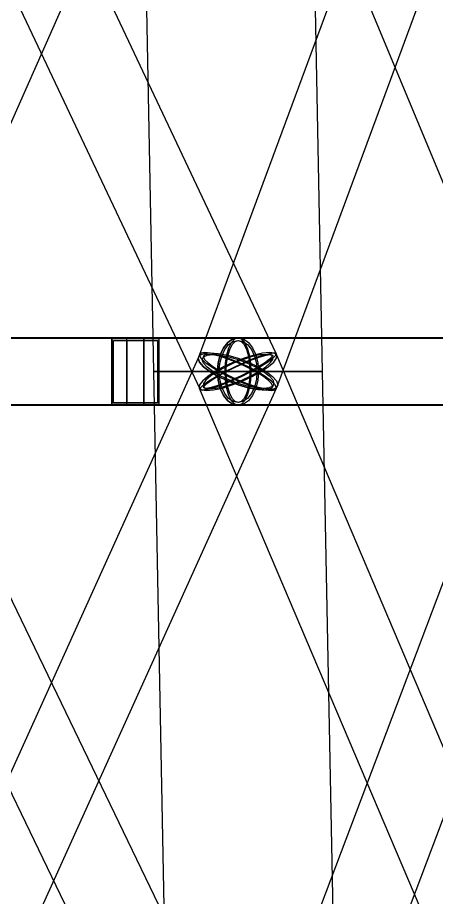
# Model space of a CAD drawing. Header units: millimetres. Extents: x -123812 to 252100, y -3000 to 639000.
# Drawn here: x 3463 to 5987, y 476827 to 482135 of the extents above; entities that cross this region are included whole.
import ezdxf

# ---------------------------------------------------------------- set-up
doc = ezdxf.new("R2010")
doc.units = ezdxf.units.MM
doc.layers.add('D-STR-STRC', color=7, linetype='Continuous', lineweight=25)

msp = doc.modelspace()

# ---------------------------------------------------------------- linework, layer by layer
at = {"layer": 'D-STR-STRC'}
for points in [[(2200.7, 484890.8), (4562.4, 479890.8), (4575.4, 479887), (4603.1, 479890.8), (4643.7, 479902.1), (4694.4, 479920.1), (4751.7, 479943.5), (4811.7, 479970.8), (4870.4, 480000), (4923.7, 480029.2), (4968, 480056.5), (5000.2, 480079.9), (5018.3, 480097.9), (5020.9, 480109.2), (2659.3, 485109.2)], [(4461.3, 485097.9), (2247.2, 480097.9), (2255.6, 480079.9), (2279.3, 480056.5), (2316.7, 480029.2), (2365.2, 480000), (2421.6, 479970.8), (2482, 479943.5), (2542.3, 479920.1), (2598.4, 479902.1), (2646.4, 479890.8), (2683.1, 479887), (2706, 479890.8), (2713.5, 479902.1), (4927.6, 484902.1)], [(4460.1, 484902.1), (6542.1, 479902.1), (6556.4, 479890.8), (6585.8, 479887), (6628.1, 479890.8), (6680.6, 479902.1), (6739.6, 479920.1), (6801.1, 479943.5), (6860.9, 479970.8), (6915, 480000), (6959.6, 480029.2), (6991.7, 480056.5), (7009.2, 480079.9), (7010.8, 480097.9), (4928.8, 485097.9)], [(6399.3, 485079.9), (4552, 480079.9), (4560, 480056.5), (4583.9, 480029.2), (4621.9, 480000), (4671.4, 479970.8), (4729.2, 479943.5), (4791.2, 479920.1), (4853.3, 479902.1), (4911.1, 479890.8), (4960.8, 479887), (4999, 479890.8), (5023.1, 479902.1), (5031.4, 479920.1), (6878.6, 484920.1)], [(2480.3, 479796.8), (4791.7, 479796.8), (4811.8, 479803.7), (4830.5, 479824), (4846.7, 479856.3), (4859, 479898.4), (4866.8, 479947.4), (4869.4, 480000), (4866.8, 480052.6), (4859, 480101.6), (4846.7, 480143.7), (4830.5, 480176), (4811.8, 480196.3), (4791.7, 480203.2), (2480.3, 480203.2)], [(2480.3, 479796.8), (4791.7, 479796.8), (4811.8, 479803.7), (4830.5, 479824), (4846.7, 479856.3), (4859, 479898.4), (4866.8, 479947.4), (4869.4, 480000), (4866.8, 480052.6), (4859, 480101.6), (4846.7, 480143.7), (4830.5, 480176), (4811.8, 480196.3), (4791.7, 480203.2), (2480.3, 480203.2)], [(6776.4, 480203.2), (4791.7, 480203.2), (4759.7, 480196.3), (4729.8, 480176), (4704.2, 480143.7), (4684.5, 480101.6), (4672.2, 480052.6), (4668, 480000), (4672.2, 479947.4), (4684.5, 479898.4), (4704.2, 479856.3), (4729.8, 479824), (4759.7, 479803.7), (4791.7, 479796.8), (6776.4, 479796.8)], [(6776.4, 480203.2), (4791.7, 480203.2), (4759.7, 480196.3), (4729.8, 480176), (4704.2, 480143.7), (4684.5, 480101.6), (4672.2, 480052.6), (4668, 480000), (4672.2, 479947.4), (4684.5, 479898.4), (4704.2, 479856.3), (4729.8, 479824), (4759.7, 479803.7), (4791.7, 479796.8), (6776.4, 479796.8)], [(2251.9, 479889.1), (4660.5, 474889.1), (4673.6, 474885.2), (4701.4, 474889.1), (4742, 474900.5), (4792.6, 474918.8), (4849.7, 474942.6), (4909.5, 474970.3), (4968, 475000), (5021, 475029.7), (5065, 475057.4), (5097, 475081.2), (5114.9, 475099.5), (5117.3, 475110.9), (2708.8, 480110.9)], [(2763.1, 474900.5), (5024.1, 479900.5), (5015.7, 479918.8), (4992.1, 479942.6), (4954.8, 479970.3), (4906.4, 480000), (4850.2, 480029.7), (4790, 480057.4), (4729.9, 480081.2), (4674, 480099.5), (4626.1, 480110.9), (4589.6, 480114.8), (4566.7, 480110.9), (4559.2, 480099.5), (2298.3, 475099.5)], [(7147.7, 475099.5), (5025.4, 480099.5), (5010.8, 480110.9), (4981.4, 480114.8), (4939, 480110.9), (4886.5, 480099.5), (4827.6, 480081.2), (4766.3, 480057.4), (4706.6, 480029.7), (4652.8, 480000), (4608.4, 479970.3), (4576.6, 479942.6), (4559.3, 479918.8), (4557.9, 479900.5), (6680.2, 474900.5)], [(5128.1, 474918.8), (7015.6, 479918.8), (7007.6, 479942.6), (6983.8, 479970.3), (6945.9, 480000), (6896.5, 480029.7), (6838.9, 480057.4), (6777, 480081.2), (6715.1, 480099.5), (6657.3, 480110.9), (6607.7, 480114.8), (6569.6, 480110.9), (6545.6, 480099.5), (6537.3, 480081.2), (4649.7, 475081.2)]]:
    msp.add_lwpolyline(points, dxfattribs=at)
for points in [[(4185.3, 485000), (4282.1, 480000), (5301.3, 480000), (5203.6, 485000)], [(4185.3, 485000), (4282.1, 480000), (5301.3, 480000), (5203.6, 485000)], [(-51.8, 479800), (4224.4, 479800), (4224.4, 480200), (-51.8, 480200)], [(-51.8, 479800), (4224.4, 479800), (4224.4, 480200), (-51.8, 480200)], [(4031.2, 479800), (7368.7, 479800), (7368.7, 480200), (4031.2, 480200)], [(4031.2, 480200), (4314.1, 480200), (4314.1, 479800), (4031.2, 479800)], [(4031.2, 479800), (7368.7, 479800), (7368.7, 480200), (4031.2, 480200)], [(4031.2, 480200), (4314.1, 480200), (4314.1, 479800), (4031.2, 479800)], [(4039.7, 480188), (4305.6, 480188), (4305.6, 479812), (4039.7, 479812)], [(4039.7, 480188), (4305.6, 480188), (4305.6, 479812), (4039.7, 479812)], [(4120.9, 480200), (4224.4, 480200), (4224.4, 479800), (4120.9, 479800)], [(4120.9, 480200), (4224.4, 480200), (4224.4, 479800), (4120.9, 479800)], [(4124, 480188), (4221.3, 480188), (4221.3, 479812), (4124, 479812)], [(4124, 480188), (4221.3, 480188), (4221.3, 479812), (4124, 479812)], [(4915.4, 480000), (4911.2, 479947.4), (4898.8, 479898.4), (4879.1, 479856.3), (4853.5, 479824), (4823.7, 479803.7), (4791.7, 479796.8), (4759.7, 479803.7), (4729.8, 479824), (4704.2, 479856.3), (4684.5, 479898.4), (4672.2, 479947.4), (4668, 480000), (4672.2, 480052.6), (4684.5, 480101.6), (4704.2, 480143.7), (4729.8, 480176), (4759.7, 480196.3), (4791.7, 480203.2), (4823.7, 480196.3), (4853.5, 480176), (4879.1, 480143.7), (4898.8, 480101.6), (4911.2, 480052.6)], [(4915.4, 480000), (4911.2, 479947.4), (4898.8, 479898.4), (4879.1, 479856.3), (4853.5, 479824), (4823.7, 479803.7), (4791.7, 479796.8), (4759.7, 479803.7), (4729.8, 479824), (4704.2, 479856.3), (4684.5, 479898.4), (4672.2, 479947.4), (4668, 480000), (4672.2, 480052.6), (4684.5, 480101.6), (4704.2, 480143.7), (4729.8, 480176), (4759.7, 480196.3), (4791.7, 480203.2), (4823.7, 480196.3), (4853.5, 480176), (4879.1, 480143.7), (4898.8, 480101.6), (4911.2, 480052.6)], [(4905.6, 480000), (4901.7, 479951.5), (4890.4, 479906.4), (4872.2, 479867.6), (4848.6, 479837.9), (4821.2, 479819.2), (4791.7, 479812.8), (4762.2, 479819.2), (4734.7, 479837.9), (4711.1, 479867.6), (4693, 479906.4), (4681.6, 479951.5), (4677.7, 480000), (4681.6, 480048.5), (4693, 480093.6), (4711.1, 480132.4), (4734.7, 480162.1), (4762.2, 480180.8), (4791.7, 480187.2), (4821.2, 480180.8), (4848.6, 480162.1), (4872.2, 480132.4), (4890.4, 480093.6), (4901.7, 480048.5)], [(4905.6, 480000), (4901.7, 479951.5), (4890.4, 479906.4), (4872.2, 479867.6), (4848.6, 479837.9), (4821.2, 479819.2), (4791.7, 479812.8), (4762.2, 479819.2), (4734.7, 479837.9), (4711.1, 479867.6), (4693, 479906.4), (4681.6, 479951.5), (4677.7, 480000), (4681.6, 480048.5), (4693, 480093.6), (4711.1, 480132.4), (4734.7, 480162.1), (4762.2, 480180.8), (4791.7, 480187.2), (4821.2, 480180.8), (4848.6, 480162.1), (4872.2, 480132.4), (4890.4, 480093.6), (4901.7, 480048.5)], [(4869.4, 480000), (4866.8, 479947.4), (4859, 479898.4), (4846.7, 479856.3), (4830.5, 479824), (4811.8, 479803.7), (4791.7, 479796.8), (4771.5, 479803.7), (4752.8, 479824), (4736.7, 479856.3), (4724.3, 479898.4), (4716.6, 479947.4), (4713.9, 480000), (4716.6, 480052.6), (4724.3, 480101.6), (4736.7, 480143.7), (4752.8, 480176), (4771.5, 480196.3), (4791.7, 480203.2), (4811.8, 480196.3), (4830.5, 480176), (4846.7, 480143.7), (4859, 480101.6), (4866.8, 480052.6)], [(4869.4, 480000), (4866.8, 479947.4), (4859, 479898.4), (4846.7, 479856.3), (4830.5, 479824), (4811.8, 479803.7), (4791.7, 479796.8), (4771.5, 479803.7), (4752.8, 479824), (4736.7, 479856.3), (4724.3, 479898.4), (4716.6, 479947.4), (4713.9, 480000), (4716.6, 480052.6), (4724.3, 480101.6), (4736.7, 480143.7), (4752.8, 480176), (4771.5, 480196.3), (4791.7, 480203.2), (4811.8, 480196.3), (4830.5, 480176), (4846.7, 480143.7), (4859, 480101.6), (4866.8, 480052.6)], [(4863.3, 480000), (4860.9, 479951.5), (4853.7, 479906.4), (4842.3, 479867.6), (4827.5, 479837.9), (4810.2, 479819.2), (4791.7, 479812.8), (4773.1, 479819.2), (4755.8, 479837.9), (4741, 479867.6), (4729.6, 479906.4), (4722.5, 479951.5), (4720, 480000), (4722.5, 480048.5), (4729.6, 480093.6), (4741, 480132.4), (4755.8, 480162.1), (4773.1, 480180.8), (4791.7, 480187.2), (4810.2, 480180.8), (4827.5, 480162.1), (4842.3, 480132.4), (4853.7, 480093.6), (4860.9, 480048.5)], [(4863.3, 480000), (4860.9, 479951.5), (4853.7, 479906.4), (4842.3, 479867.6), (4827.5, 479837.9), (4810.2, 479819.2), (4791.7, 479812.8), (4773.1, 479819.2), (4755.8, 479837.9), (4741, 479867.6), (4729.6, 479906.4), (4722.5, 479951.5), (4720, 480000), (4722.5, 480048.5), (4729.6, 480093.6), (4741, 480132.4), (4755.8, 480162.1), (4773.1, 480180.8), (4791.7, 480187.2), (4810.2, 480180.8), (4827.5, 480162.1), (4842.3, 480132.4), (4853.7, 480093.6), (4860.9, 480048.5)], [(4961.5, 480000), (4999.5, 479970.8), (5023.3, 479943.5), (5031.4, 479920.1), (5023.1, 479902.1), (4999, 479890.8), (4960.8, 479887), (4911.1, 479890.8), (4853.3, 479902.1), (4791.2, 479920.1), (4729.2, 479943.5), (4671.4, 479970.8), (4621.9, 480000), (4583.9, 480029.2), (4560, 480056.5), (4552, 480079.9), (4560.3, 480097.9), (4584.3, 480109.2), (4622.5, 480113), (4672.2, 480109.2), (4730.1, 480097.9), (4792.1, 480079.9), (4854.1, 480056.5), (4911.9, 480029.2)], [(4652.8, 480000), (4608.4, 479970.3), (4576.6, 479942.6), (4559.3, 479918.8), (4557.9, 479900.5), (4572.5, 479889.1), (4602, 479885.2), (4644.4, 479889.1), (4696.8, 479900.5), (4755.7, 479918.8), (4817.1, 479942.6), (4876.7, 479970.3), (4930.5, 480000), (4974.9, 480029.7), (5006.8, 480057.4), (5024, 480081.2), (5025.4, 480099.5), (5010.8, 480110.9), (4981.4, 480114.8), (4939, 480110.9), (4886.5, 480099.5), (4827.6, 480081.2), (4766.3, 480057.4), (4706.6, 480029.7)], [(4676.9, 480000), (4733.1, 479970.3), (4793.3, 479942.6), (4853.4, 479918.8), (4909.3, 479900.5), (4957.2, 479889.1), (4993.8, 479885.2), (5016.6, 479889.1), (5024.1, 479900.5), (5015.7, 479918.8), (4992.1, 479942.6), (4954.8, 479970.3), (4906.4, 480000), (4850.2, 480029.7), (4790, 480057.4), (4729.9, 480081.2), (4674, 480099.5), (4626.1, 480110.9), (4589.6, 480114.8), (4566.7, 480110.9), (4559.2, 480099.5), (4567.6, 480081.2), (4591.2, 480057.4), (4628.5, 480029.7)], [(4870.4, 480000), (4811.7, 479970.8), (4751.7, 479943.5), (4694.4, 479920.1), (4643.7, 479902.1), (4603.1, 479890.8), (4575.4, 479887), (4562.4, 479890.8), (4565, 479902.1), (4583.1, 479920.1), (4615.4, 479943.5), (4659.7, 479970.8), (4713, 480000), (4771.6, 480029.2), (4831.7, 480056.5), (4889, 480079.9), (4939.6, 480097.9), (4980.2, 480109.2), (5008, 480113), (5020.9, 480109.2), (5018.3, 480097.9), (5000.2, 480079.9), (4968, 480056.5), (4923.7, 480029.2)], [(4944.8, 480000), (4979, 479973.6), (5000.5, 479949.1), (5007.8, 479928), (5000.3, 479911.8), (4978.6, 479901.6), (4944.2, 479898.1), (4899.4, 479901.6), (4847.2, 479911.8), (4791.3, 479928), (4735.4, 479949.1), (4683.3, 479973.6), (4638.6, 480000), (4604.3, 480026.4), (4582.8, 480050.9), (4575.6, 480072), (4583, 480088.2), (4604.7, 480098.4), (4639.1, 480101.9), (4684, 480098.4), (4736.1, 480088.2), (4792.1, 480072), (4848, 480050.9), (4900.1, 480026.4)], [(4666.5, 480000), (4626.5, 479973.2), (4597.7, 479948.2), (4582.2, 479926.8), (4581, 479910.3), (4594.1, 479900), (4620.6, 479896.5), (4658.9, 479900), (4706.1, 479910.3), (4759.2, 479926.8), (4814.6, 479948.2), (4868.3, 479973.2), (4916.9, 480000), (4956.9, 480026.8), (4985.6, 480051.8), (5001.1, 480073.2), (5002.4, 480089.7), (4989.3, 480100), (4962.7, 480103.5), (4924.5, 480100), (4877.2, 480089.7), (4824.1, 480073.2), (4768.8, 480051.8), (4715, 480026.8)], [(4688.2, 480000), (4738.9, 479973.2), (4793.2, 479948.2), (4847.3, 479926.8), (4897.7, 479910.3), (4940.9, 479900), (4973.9, 479896.5), (4994.5, 479900), (5001.2, 479910.3), (4993.7, 479926.8), (4972.4, 479948.2), (4938.8, 479973.2), (4895.1, 480000), (4844.5, 480026.8), (4790.2, 480051.8), (4736, 480073.2), (4685.6, 480089.7), (4642.4, 480100), (4609.4, 480103.5), (4588.9, 480100), (4582.1, 480089.7), (4589.7, 480073.2), (4610.9, 480051.8), (4644.6, 480026.8)], [(4862.6, 480000), (4809.7, 479973.6), (4755.6, 479949.1), (4704, 479928), (4658.3, 479911.8), (4621.7, 479901.6), (4596.7, 479898.1), (4585, 479901.6), (4587.3, 479911.8), (4603.6, 479928), (4632.7, 479949.1), (4672.7, 479973.6), (4720.7, 480000), (4773.6, 480026.4), (4827.7, 480050.9), (4879.4, 480072), (4925.1, 480088.2), (4961.7, 480098.4), (4986.7, 480101.9), (4998.4, 480098.4), (4996, 480088.2), (4979.7, 480072), (4950.6, 480050.9), (4910.7, 480026.4)], [(4282.1, 480000), (4378.8, 475000), (5399, 475000), (5301.3, 480000)], [(5301.3, 480000), (5283.9, 480000), (5233, 480000), (5152, 480000), (5046.5, 480000), (4923.6, 480000), (4791.7, 480000), (4659.8, 480000), (4536.9, 480000), (4431.3, 480000), (4350.3, 480000), (4299.4, 480000), (4282.1, 480000), (4299.4, 480000), (4350.3, 480000), (4431.3, 480000), (4536.9, 480000), (4659.8, 480000), (4791.7, 480000), (4923.6, 480000), (5046.5, 480000), (5152, 480000), (5233, 480000), (5283.9, 480000)], [(4282.1, 480000), (4378.8, 475000), (5399, 475000), (5301.3, 480000)], [(5301.3, 480000), (5283.9, 480000), (5233, 480000), (5152, 480000), (5046.5, 480000), (4923.6, 480000), (4791.7, 480000), (4659.8, 480000), (4536.9, 480000), (4431.3, 480000), (4350.3, 480000), (4299.4, 480000), (4282.1, 480000), (4299.4, 480000), (4350.3, 480000), (4431.3, 480000), (4536.9, 480000), (4659.8, 480000), (4791.7, 480000), (4923.6, 480000), (5046.5, 480000), (5152, 480000), (5233, 480000), (5283.9, 480000)]]:
    msp.add_lwpolyline(points, close=True, dxfattribs=at)

doc.saveas('drawing.dxf')
